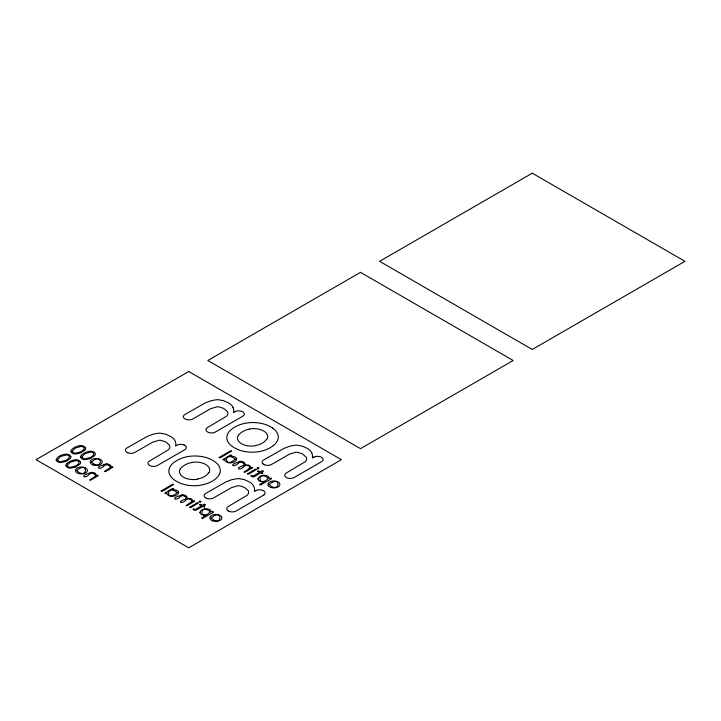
<?xml version="1.0" encoding="UTF-8"?>
<svg xmlns="http://www.w3.org/2000/svg" width="721" height="721" viewBox="0 0 721 721"><rect width="100%" height="100%" fill="white"/><g stroke="black" fill="none" stroke-linecap="round" stroke-linejoin="round"><path stroke-width="1.08" d="M199.663 504.628L200.627 504.376L202.412 505.376C203.692 502.934 207.972 504.916 203.394 505.944L204.737 507.061L202.475 506.475L196.95 509.657A3.371 1.947 0 0 1 195.355 510.279A1.884 1.091 0 0 1 194.156 510.153L192.831 509.251L193.733 508.882M257.649 471.155L258.614 470.894L260.398 471.904C261.579 469.497 266.022 471.372 261.372 472.462L262.732 473.571L260.461 472.994L254.937 476.184M84.826 450.129L80.31 453.076L75.335 454.059A4.723 2.722 0 0 1 71.037 451.535M273.25 445.686L270.961 447.263A32.048 18.503 0 0 1 268.987 448.363L266.923 449.336A25.433 14.69 0 0 1 258.587 451.707A25.902 14.952 0 0 1 256.964 451.923A24.451 14.114 0 0 1 236.362 448.832L235.695 448.516A29.651 17.115 0 0 1 233.829 447.471A25.686 14.826 0 0 1 227.485 440.864A23.721 13.699 0 0 1 227.512 434.357A25.686 14.826 0 0 1 227.971 433.42A25.433 14.69 0 0 1 231.838 429.076L233.505 427.877A31.922 18.431 0 0 1 236.091 426.39L238.155 425.417A25.433 14.69 0 0 1 246.492 423.047A24.748 14.285 0 0 1 269.465 426.21L270.096 426.544A29.228 16.88 0 0 1 271.898 427.616L272.457 427.995M263.733 495.066L235.902 511.135A5.453 3.145 0 0 1 229.053 511.297M88.701 473.391C78.95 476.302 85.7 479.123 89.629 473.985A3.929 2.271 0 0 1 91.882 473.264A2.433 1.406 0 0 1 93.351 473.481L93.919 473.715M103.454 464.874C93.667 467.704 100.48 470.669 104.392 465.469A3.929 2.271 0 0 1 106.636 464.748M94.559 476.824L89.62 479.988L90.72 480.168L98.317 475.608L97.479 475.229L96.226 475.86A4.984 2.875 0 0 0 94.875 473.228M109.313 468.308L104.383 471.471L105.482 471.651L113.071 467.091L112.233 466.712L110.98 467.343A4.984 2.875 0 0 0 109.628 464.703L107.916 464.018A3.064 1.766 0 0 0 106.528 463.918M180.403 496.427C176.78 501.365 169.994 498.662 179.466 495.832A5.66 3.272 0 0 1 182.539 494.804M238.381 462.945C234.74 467.866 228.016 465.234 237.452 462.35A5.66 3.272 0 0 1 240.526 461.323A3.055 1.766 0 0 1 242.112 461.494L243.617 462.098A4.894 2.83 0 0 1 244.915 464.928L248.466 465L250.232 466.163L250.584 467.821L251.89 467.235L252.701 467.659L245.14 472.165L244.059 472.048L248.808 468.911M243.157 465.703C233.559 468.605 240.661 471.155 244.185 466.244A4.164 2.397 0 0 1 246.384 465.496A2.226 1.289 0 0 1 247.799 465.676L248.33 465.892A3.578 2.064 0 0 1 248.871 468.938M190.822 502.384L186.072 505.529L187.127 505.655L194.715 501.131L193.877 500.716L192.57 501.374L192.246 499.635L190.479 498.481L186.937 498.409A4.894 2.83 0 0 0 185.531 495.633M257.505 467.785L257.343 467.884A0.982 0.568 0 0 0 258.713 468.677L258.884 467.893A1.018 0.586 0 0 0 257.424 467.722M313.905 457.078L312.364 457.952A22.585 13.041 0 0 0 311.769 452.959M255.919 490.559L254.378 491.434A22.585 13.041 0 0 0 253.783 486.441A17.142 9.896 0 0 0 249.277 481.844L244.302 479.618L239.372 478.69A10.608 6.119 0 0 0 236.921 478.726L232 479.627L226.079 481.835L205.485 493.57A5.597 3.226 0 0 0 204.133 495.597A5.281 3.055 0 0 0 205.233 497.508L205.413 497.634A6.804 3.929 0 0 0 206.251 498.112L206.467 498.22M251.719 475.4L250.818 475.77L252.161 476.653A1.884 1.091 0 0 0 253.305 476.734M264.454 464.739L264.228 464.639A6.804 3.929 0 0 1 263.399 464.153L263.219 464.027M183.99 444.947L184.206 445.055A6.804 3.929 0 0 1 185.045 445.533L185.216 445.659A5.281 3.055 0 0 1 186.324 447.57A5.597 3.226 0 0 1 184.982 449.598L157.151 465.667A5.453 3.145 0 0 1 150.301 465.829L150.112 465.703A6.804 3.929 0 0 1 149.274 465.225L149.094 465.09A5.281 3.055 0 0 1 147.994 463.188A5.597 3.226 0 0 1 149.337 461.152L168.507 449.715A10.22 5.903 0 0 0 169.777 447.426L169.841 446.813A9.661 5.579 0 0 0 169.327 444.974L165.623 441.856L160.648 440.315A6.101 3.524 0 0 0 158.854 440.324L152.6 442.225L134.539 452.608A5.453 3.145 0 0 1 127.68 452.77M262.741 490.415L262.967 490.523A6.804 3.929 0 0 1 263.796 491.001L263.976 491.127A5.281 3.055 0 0 1 265.076 493.038A5.597 3.226 0 0 1 263.742 495.075M127.716 452.743L127.491 452.644A6.804 3.929 0 0 1 126.662 452.166L126.481 452.031A5.281 3.055 0 0 1 125.382 450.129A5.597 3.226 0 0 1 126.716 448.092L147.327 436.367L153.24 434.159L158.169 433.258A10.608 6.119 0 0 1 160.612 433.222L165.551 434.141L170.526 436.376A17.142 9.896 0 0 1 175.095 440.955A22.585 13.041 0 0 1 175.672 445.966L177.168 445.091A5.453 3.145 0 0 1 184.017 444.92M229.089 511.27L228.863 511.171A6.804 3.929 0 0 1 228.034 510.693L227.854 510.558M190.353 499.374L189.812 499.157A2.226 1.289 0 0 0 188.415 498.995A4.164 2.397 0 0 0 186.234 499.734C182.458 504.574 175.834 502.149 185.171 499.175A3.659 2.109 0 0 0 184.585 496.165M242.653 462.612L242.103 462.395A2.343 1.352 0 0 0 240.652 462.224A4.155 2.397 0 0 0 238.417 462.963M184.675 496.093L184.116 495.868A2.343 1.352 0 0 0 182.674 495.706A4.155 2.397 0 0 0 180.43 496.445M108.673 465.189L108.105 464.964A2.433 1.406 0 0 0 106.645 464.766M185.63 495.579L184.125 494.967A3.055 1.766 0 0 0 182.557 494.849M94.902 473.21L93.162 472.534A3.064 1.766 0 0 0 91.774 472.435M257.649 471.264L259.479 472.426L254.008 475.59A2.785 1.613 0 0 1 253.368 475.887L252.936 475.941A1.226 0.712 0 0 1 252.116 475.716M199.654 504.7L201.492 505.908L196.022 509.062A2.785 1.613 0 0 1 195.382 509.359L194.949 509.423A1.226 0.712 0 0 1 194.138 509.197M93.793 473.814A3.74 2.163 0 0 1 94.667 476.878M88.746 473.409A5.435 3.136 0 0 1 91.756 472.39M66.017 465.676A4.723 2.722 0 0 0 70.316 468.163L75.29 467.217L79.806 464.261A6.687 3.857 0 0 0 80.608 462.287M65.908 465.676A6.768 3.911 0 0 1 66.747 463.702M66.792 463.711A13.456 7.769 0 0 1 73.028 460.178A6.687 3.866 0 0 1 76.201 459.737A4.759 2.749 0 0 1 80.509 462.287M56.283 460.052A4.723 2.722 0 0 0 60.582 462.549L65.557 461.593L70.072 458.646A6.687 3.857 0 0 0 70.874 456.663M56.175 460.061A6.768 3.911 0 0 1 57.013 458.078A13.456 7.769 0 0 1 63.295 454.554A6.687 3.866 0 0 1 66.467 454.113A4.759 2.749 0 0 1 70.775 456.672M70.928 451.535A6.768 3.911 0 0 1 71.767 449.562A13.456 7.769 0 0 1 78.048 446.038A6.687 3.866 0 0 1 81.221 445.596M81.221 445.65A4.759 2.749 0 0 1 85.529 448.147M85.628 448.147A6.687 3.857 0 0 1 84.79 450.12M80.77 457.159A4.723 2.722 0 0 0 85.069 459.647L90.044 458.7L94.559 455.744A6.687 3.857 0 0 0 95.361 453.77A4.759 2.749 0 0 0 90.954 451.274M80.662 457.159A6.768 3.911 0 0 1 81.5 455.176M81.545 455.194A13.456 7.769 0 0 1 87.782 451.661A6.687 3.866 0 0 1 90.954 451.211M108.547 465.297A3.74 2.163 0 0 1 109.43 468.353M103.5 464.892A5.435 3.136 0 0 1 106.51 463.864M255.937 490.568A5.453 3.145 0 0 1 262.777 490.397M227.845 510.567A5.281 3.055 0 0 1 226.755 508.656A5.597 3.226 0 0 1 228.088 506.62L247.267 495.192A10.22 5.903 0 0 0 248.538 492.903L248.592 492.281A9.661 5.579 0 0 0 248.078 490.442L244.383 487.324L239.399 485.783A6.101 3.524 0 0 0 237.615 485.792L231.351 487.693L213.29 498.076A5.453 3.145 0 0 1 206.44 498.238M219.662 473.886A24.523 14.159 0 0 0 214.47 461.467L213.921 461.098A29.228 16.88 0 0 0 212.109 460.016L211.478 459.683A24.748 14.285 0 0 0 188.478 456.465A25.433 14.69 0 0 0 180.178 458.898L178.105 459.863A31.922 18.431 0 0 0 175.527 461.359L173.842 462.549A25.433 14.69 0 0 0 169.976 466.893A25.686 14.826 0 0 0 169.543 467.83A23.721 13.699 0 0 0 169.516 474.337A25.686 14.826 0 0 0 175.861 480.943A29.651 17.115 0 0 0 177.717 481.998L178.357 482.322A24.451 14.114 0 0 0 199.005 485.476A25.902 14.952 0 0 0 200.6 485.179A25.433 14.69 0 0 0 208.937 482.809L211.01 481.844A32.048 18.503 0 0 0 212.974 480.736L215.264 479.159A25.433 14.69 0 0 0 219.139 474.815A26.046 15.042 0 0 0 219.572 473.877M191.651 462.54A17.665 10.202 0 0 0 183.909 465.613A16.682 9.634 0 0 0 180.385 468.893M191.606 462.458A13.942 8.048 0 0 1 205.846 464.549A13.942 8.048 0 0 1 208.937 472.841M208.567 472.76A17.223 9.941 0 0 1 197.428 479.032M197.536 479.222A13.933 8.048 0 0 1 183.368 477.122A13.933 8.048 0 0 1 180.259 468.866M233.081 407.482A17.142 9.896 0 0 0 228.512 402.904L223.528 400.669L218.598 399.749A10.608 6.119 0 0 0 216.156 399.776L211.226 400.687L205.305 402.895L184.711 414.62A5.597 3.226 0 0 0 183.359 416.657A5.281 3.055 0 0 0 184.459 418.559L184.648 418.685A6.804 3.929 0 0 0 185.477 419.171L185.703 419.271A5.453 3.145 0 0 0 192.507 419.126L210.586 408.744L216.841 406.842A6.101 3.524 0 0 1 218.625 406.833L223.609 408.383L227.313 411.493A9.661 5.579 0 0 1 227.827 413.331L227.764 413.953A10.22 5.903 0 0 1 226.493 416.242L207.324 427.679A5.597 3.226 0 0 0 205.972 429.707A5.281 3.055 0 0 0 207.071 431.618L207.26 431.744A6.804 3.929 0 0 0 208.09 432.221L208.315 432.33A5.453 3.145 0 0 0 215.119 432.176L242.959 416.125A5.597 3.226 0 0 0 244.311 414.088A5.281 3.055 0 0 0 243.211 412.178L243.022 412.051A6.804 3.929 0 0 0 242.193 411.574L241.968 411.475A5.453 3.145 0 0 0 235.163 411.619L233.604 412.484A22.585 13.041 0 0 0 233.009 407.491M311.832 452.95A17.142 9.896 0 0 0 307.263 448.372L302.288 446.137L297.358 445.217A10.608 6.119 0 0 0 294.907 445.245L289.977 446.155L284.065 448.363L263.462 460.088A5.597 3.226 0 0 0 262.111 462.125A5.281 3.055 0 0 0 263.219 464.027M313.923 457.087A5.453 3.145 0 0 1 320.755 456.916L320.953 457.042A6.804 3.929 0 0 1 321.782 457.529L321.963 457.655A5.281 3.055 0 0 1 323.062 459.556A5.597 3.226 0 0 1 321.719 461.593L293.889 477.653A5.453 3.145 0 0 1 287.039 477.825L286.85 477.69A6.804 3.929 0 0 1 286.012 477.212L285.84 477.086A5.281 3.055 0 0 1 284.732 475.184A5.597 3.226 0 0 1 286.075 473.147L305.244 461.71A10.22 5.903 0 0 0 306.524 459.421L306.578 458.799A9.661 5.579 0 0 0 306.065 456.97L302.36 453.851L297.385 452.301A6.101 3.524 0 0 0 295.601 452.31L289.337 454.221L271.276 464.603A5.453 3.145 0 0 1 264.427 464.766M272.457 427.995A24.523 14.159 0 0 1 277.648 440.414M277.558 440.396A26.046 15.042 0 0 1 277.107 441.333A25.433 14.69 0 0 1 273.241 445.677M249.637 429.067A17.665 10.202 0 0 0 241.895 432.14A16.682 9.634 0 0 0 238.372 435.412M249.592 428.986A13.942 8.048 0 0 1 263.823 431.068A13.942 8.048 0 0 1 266.914 439.359M266.554 439.287A17.223 9.941 0 0 1 255.414 445.56M255.513 445.749A13.933 8.048 0 0 1 241.346 443.64A13.933 8.048 0 0 1 238.245 435.394M254.883 476.157A3.371 1.947 0 0 1 253.341 476.797M242.562 462.684A3.659 2.109 0 0 1 243.229 465.739M199.347 501.356A0.982 0.568 0 0 0 200.726 502.149L200.907 501.365A1.018 0.586 0 0 0 199.438 501.203M190.263 499.437A3.578 2.064 0 0 1 190.885 502.411M210.406 511.847C199.302 522.698 198.906 502.51 210.406 511.847M268.392 478.374C257.37 489.226 256.856 469.029 268.392 478.374M57.644 459.737L57.662 460.007A3.154 1.821 0 0 0 58.194 460.854L58.329 460.971A4.002 2.307 0 0 0 58.825 461.269L59.194 461.44A3.127 1.802 0 0 0 60.654 461.746L65.881 460.349A17.71 10.22 0 0 0 66.972 459.719L68.865 458.15L69.396 456.699A3.127 1.802 0 0 0 68.874 455.852L67.864 455.275A3.154 1.821 0 0 0 66.395 454.969L61.159 456.357A17.71 10.22 0 0 0 60.059 456.997L57.644 459.737M67.377 465.36L67.395 465.631A3.154 1.821 0 0 0 67.927 466.478L68.062 466.586A4.002 2.307 0 0 0 68.558 466.893L68.928 467.055A3.127 1.802 0 0 0 70.388 467.361L75.615 465.973A17.71 10.22 0 0 0 76.705 465.342L78.598 463.765L79.13 462.314A3.127 1.802 0 0 0 78.607 461.476L77.598 460.89A3.154 1.821 0 0 0 76.129 460.584L70.892 461.981A17.71 10.22 0 0 0 69.793 462.612L67.377 465.36M72.397 451.22L72.415 451.49A3.154 1.821 0 0 0 72.947 452.337L73.082 452.446A4.002 2.307 0 0 0 73.578 452.752L73.948 452.923A3.127 1.802 0 0 0 75.408 453.221L80.635 451.833A17.71 10.22 0 0 0 81.725 451.202L83.618 449.625L84.15 448.174A3.127 1.802 0 0 0 83.627 447.335L82.618 446.759A3.154 1.821 0 0 0 81.149 446.443L75.912 447.84A17.71 10.22 0 0 0 74.813 448.471L72.397 451.22M82.131 456.844L82.149 457.114A3.154 1.821 0 0 0 82.681 457.961L82.816 458.069A4.002 2.307 0 0 0 83.312 458.376L83.681 458.538A3.127 1.802 0 0 0 85.141 458.844L90.368 457.456A17.71 10.22 0 0 0 91.459 456.817L93.351 455.248L93.883 453.797A3.127 1.802 0 0 0 93.36 452.95L92.351 452.373A3.154 1.821 0 0 0 90.882 452.067L85.646 453.464A17.71 10.22 0 0 0 84.546 454.095L82.131 456.844M199.942 512.388L200.411 513.712L201.826 514.758L206.116 515.353L201.664 517.957L202.295 518.525L213.443 512.252C213.56 510.243 211.478 513.64 210.451 509.936C207.278 507.827 201.258 508.413 199.942 512.388M257.92 478.915L258.397 480.231L259.812 481.286L264.102 481.871L259.632 484.494L260.281 485.053L271.42 478.78C271.628 476.734 269.483 480.195 268.536 476.536C265.373 474.328 259.254 474.905 257.92 478.915M173.563 488.829C169.94 490.244 180.647 488.919 178.285 493.606C175.825 496.805 169.741 497.616 167.11 494.273A4.975 2.875 0 0 1 167.056 492.749L165.695 493.488L164.794 493.146L172.418 488.55L173.563 488.829M231.549 455.357C227.944 456.754 238.849 455.501 236.209 460.241C233.676 463.333 227.575 464.153 225.051 460.701A4.975 2.875 0 0 1 225.042 459.277L223.645 460.025L222.78 459.665L230.396 455.068L231.549 455.375M177.213 492.569C165.668 503.519 165.677 483.349 177.213 492.569M235.199 459.088C223.699 470.065 223.618 449.877 235.199 459.088M76.714 470.597C87.683 480.862 89.098 459.917 76.723 470.516M91.468 462.08C102.661 472.363 103.725 451.247 91.468 462.08M211.172 518.057C222.32 528.34 223.384 507.223 211.172 518.057M269.158 484.575C280.09 494.822 281.596 473.922 269.167 484.494M161.153 490.983L162.315 491.298L173.635 484.467L172.499 484.287L161.153 490.956M189.515 507.359L190.659 507.692L198.41 502.925L197.302 502.726L189.515 507.359M219.139 457.502L220.302 457.817L231.621 450.995L230.486 450.814L219.139 457.484M247.501 473.877L248.637 474.211L256.406 469.461L255.288 469.245L247.519 473.823M188.731 371.522L36.05 459.674L188.731 547.816L341.412 459.674L188.731 371.522M360.5 272.349L207.819 360.5L360.5 448.651L513.181 360.5L360.5 272.349M532.269 173.184L379.588 261.326L532.269 349.478L684.95 261.326L532.269 173.184M78.373 473.499A6.074 3.506 0 0 0 87.511 470.498A6.074 3.506 0 0 0 78.436 467.433A6.074 3.506 0 0 0 78.373 473.499M93.126 464.982A6.074 3.506 0 0 0 102.274 461.981A6.074 3.506 0 0 0 93.189 458.907A6.074 3.506 0 0 0 93.126 464.982M270.817 487.477A6.065 3.506 0 0 0 279.946 484.476A6.065 3.506 0 0 0 270.88 481.412A6.065 3.506 0 0 0 270.817 487.477M212.83 520.95A6.065 3.506 0 0 0 221.96 517.948A6.065 3.506 0 0 0 212.893 514.884A6.065 3.506 0 0 0 212.83 520.95"/></g></svg>
